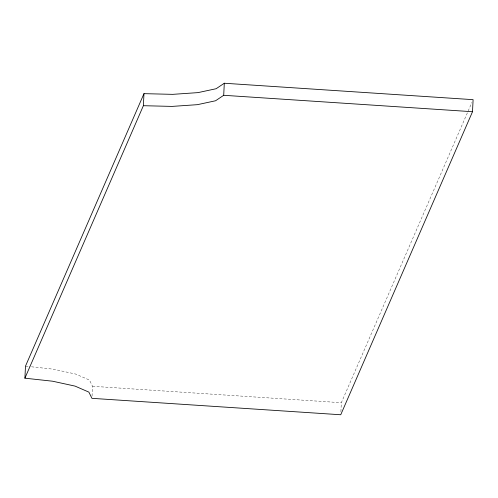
<?xml version="1.0" encoding="UTF-8"?>
<svg xmlns="http://www.w3.org/2000/svg" width="498" height="498" viewBox="0 0 498 498"><rect width="100%" height="100%" fill="white"/><g stroke="black" fill="none" stroke-linecap="round" stroke-linejoin="round"><path stroke-width="0.37" stroke-dasharray="2.49 1.87" d="M92.049 396.072L92.528 386.28L89.466 380.067L75.646 374.054L53.186 369.161L29.338 366.559M340.887 411.746L341.335 402.708L471.861 102.52M92.528 386.28L341.335 402.708M25.491 366.136L28.567 366.472"/><path stroke-width="0.75" d="M24.9 378.187L25.491 366.136L143.972 93.655L172.675 94.352L198.017 92.616L216.144 88.719L224.299 83.241L473.1 99.668L472.509 111.72L340.738 414.759L91.937 398.332L88.874 392.119L75.055 386.106L52.589 381.213L24.9 378.187L143.38 105.707L143.972 93.655M143.38 105.707L172.084 106.404L197.426 104.667L215.553 100.77L223.708 95.292L224.299 83.241M223.708 95.292L472.509 111.72"/></g></svg>
